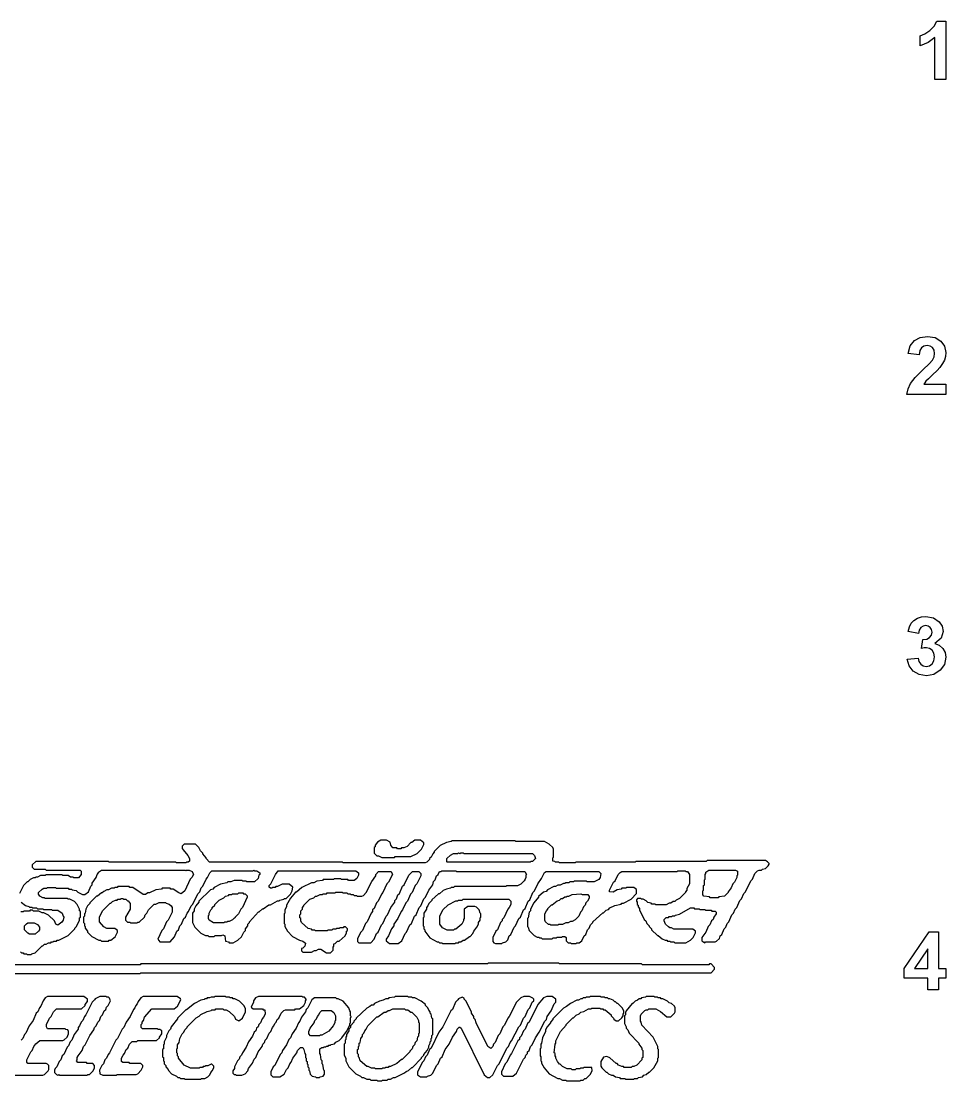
# Model space of a CAD drawing. Header units: millimetres. Extents: x -47 to 47, y -56 to 56.
# Drawn here: x -0.6 to 47.2, y 1 to 55.9 of the extents above; entities that cross this region are included whole.
import ezdxf

# ---------------------------------------------------------------- set-up
doc = ezdxf.new("R2010")
doc.units = ezdxf.units.MM

msp = doc.modelspace()

# ---------------------------------------------------------------- linework, layer by layer
for points in [[(47.242, 52.89), (46.667, 52.89), (46.667, 55.057), (46.3234, 54.8008), (45.9237, 54.6215), (45.9237, 55.1434), (46.1587, 55.2499), (46.4129, 55.4224), (46.6354, 55.6452), (46.7751, 55.9024), (47.242, 55.9024)], [(47.242, 37.1044), (47.242, 36.57), (45.2256, 36.57), (45.2911, 36.8652), (45.4221, 37.1443), (45.6657, 37.4597), (46.0691, 37.8634), (46.3828, 38.1672), (46.5459, 38.3545), (46.6348, 38.5317), (46.6644, 38.7069), (46.6385, 38.8766), (46.5609, 39.0022), (46.4383, 39.0798), (46.2761, 39.1057), (46.1143, 39.0785), (45.9892, 38.997), (45.9056, 38.8529), (45.8668, 38.6368), (45.2937, 38.6944), (45.3995, 39.1021), (45.6146, 39.3755), (45.9187, 39.5307), (46.2898, 39.5824), (46.6867, 39.5225), (46.9879, 39.3428), (47.1785, 39.0744), (47.242, 38.7475), (47.2238, 38.5499), (47.1693, 38.3617), (47.0753, 38.1741), (46.9388, 37.978), (46.7926, 37.8157), (46.5622, 37.5949), (46.3397, 37.3873), (46.2171, 37.2635), (46.1518, 37.1828), (46.0999, 37.1044)], [(45.2492, 22.8663), (45.8059, 22.9338), (45.8546, 22.746), (45.9486, 22.6083), (46.078, 22.5238), (46.2315, 22.4957), (46.3954, 22.5294), (46.5308, 22.6306), (46.6222, 22.7895), (46.6526, 22.9953), (46.6235, 23.1895), (46.536, 23.3385), (46.4067, 23.4338), (46.2518, 23.4655), (46.1305, 23.4549), (45.9879, 23.423), (46.0514, 23.8912), (46.2569, 23.9136), (46.407, 23.9927), (46.4994, 24.1178), (46.5301, 24.2783), (46.5076, 24.4141), (46.4398, 24.5192), (46.3352, 24.587), (46.2007, 24.6096), (46.064, 24.5841), (45.9486, 24.5075), (45.865, 24.3817), (45.8222, 24.2088), (45.2918, 24.2986), (45.3614, 24.5435), (45.4588, 24.7334), (45.5922, 24.8789), (45.7698, 24.9894), (45.9815, 25.0592), (46.2171, 25.0824), (46.5987, 25.015), (46.8962, 24.8126), (47.0544, 24.577), (47.1071, 24.313), (46.9992, 23.958), (46.6755, 23.683), (46.9075, 23.5931), (47.0875, 23.4348), (47.2034, 23.2228), (47.242, 22.9705), (47.1698, 22.6047), (46.9532, 22.2972), (46.6297, 22.0885), (46.2355, 22.0189), (45.8628, 22.0775), (45.5596, 22.2534), (45.3481, 22.5238)], [(18.0189, 13.5085), (17.835, 13.4064), (17.7124, 13.243), (17.7124, 13.1612), (17.6716, 13.1204), (17.6716, 12.8344), (17.8146, 12.6914), (17.8963, 12.6914), (18.0597, 12.6096), (18.7135, 12.6096), (18.7543, 12.6505), (19.5715, 12.6505), (19.8984, 12.8139), (20.1231, 13.0387), (20.2457, 13.2838), (20.2457, 13.3655), (20.0618, 13.5085), (19.7758, 13.5085), (19.6124, 13.386), (19.5715, 13.386), (19.3672, 13.1817), (19.2038, 13.0999), (19.0812, 13.0999), (19.0403, 13.0591), (18.8769, 13.0591), (18.836, 13.0999), (18.6317, 13.0999), (18.5296, 13.243), (18.4887, 13.4064), (18.3049, 13.5085)], [(22.1456, 12.8548), (22.2682, 12.8548), (22.3091, 12.8139), (25.8638, 12.8139), (25.966, 12.7118), (26.0068, 12.5483), (25.8638, 12.4053), (25.7821, 12.4053), (25.7412, 12.3645), (21.451, 12.3645), (21.4306, 12.3849), (21.4306, 12.5483), (21.6145, 12.7322), (21.7779, 12.8139), (21.9822, 12.8139), (22.023, 12.8548), (22.1048, 12.8139)], [(34.9754, 11.9559), (36.3646, 11.9559), (36.4667, 11.8946), (36.4667, 11.6903), (36.4259, 11.6494), (36.4259, 11.5677), (36.3033, 11.3226), (36.2216, 11.2409), (36.1399, 11.0366), (35.9764, 10.8323), (35.9764, 10.7914), (35.7926, 10.6075), (35.5065, 10.5667), (35.4657, 10.5258), (35.0571, 10.5258), (35.0162, 10.5667), (34.7302, 10.6075), (34.6689, 10.6688), (34.6689, 10.8731), (34.7098, 10.914), (34.7098, 11.1591), (34.7507, 11.2), (34.7507, 11.4452), (34.7915, 11.486), (34.7915, 11.7312), (34.8324, 11.772), (34.8324, 11.8537)], [(10.8685, 10.771), (10.9094, 10.7301), (10.9911, 10.7301), (11.0932, 10.628), (11.0932, 10.5463), (10.8481, 10.0151), (10.7664, 9.9334), (10.6438, 9.6882), (10.4804, 9.5248), (10.4599, 9.4635), (10.4191, 9.4635), (10.3373, 9.3818), (10.1739, 9.3001), (10.0922, 9.3001), (10.0513, 9.2592), (9.9288, 9.2592), (9.8879, 9.2183), (9.3567, 9.2183), (9.132, 9.3613), (9.0911, 9.4431), (9.0911, 9.6065), (9.132, 9.6474), (9.132, 9.7291), (9.2137, 9.8925), (9.2954, 9.9742), (9.2954, 10.0151), (9.418, 10.1377), (9.418, 10.1785), (9.6427, 10.4032), (9.8879, 10.5258), (9.9696, 10.6075), (10.1331, 10.6484), (10.1739, 10.6893), (10.2965, 10.6893), (10.3373, 10.7301), (10.6234, 10.7301), (10.6642, 10.771)], [(28.3562, 10.7301), (28.4379, 10.6893), (28.7239, 10.6893), (28.7852, 10.5871), (28.7852, 10.5054), (28.7035, 10.342), (28.6218, 10.2602), (28.5809, 10.1377), (28.4992, 10.0559), (28.4175, 9.8517), (28.3358, 9.7699), (28.2541, 9.5656), (28.0702, 9.3818), (27.9068, 9.3001), (27.825, 9.3001), (27.7025, 9.2183), (27.5799, 9.2183), (27.4164, 9.1366), (27.2122, 9.1366), (27.1713, 9.0958), (26.8036, 9.0958), (26.7627, 9.1366), (26.681, 9.1366), (26.538, 9.2796), (26.4971, 9.3613), (26.4971, 9.6882), (26.5788, 9.8517), (26.6606, 9.9334), (26.6606, 9.9742), (26.8444, 10.1581), (26.8853, 10.1581), (27.1304, 10.3624), (27.253, 10.4032), (27.3347, 10.485), (27.4164, 10.485), (27.539, 10.5667), (27.6207, 10.5667), (27.6616, 10.6075), (27.7433, 10.6075), (27.9068, 10.6893)], [(-0.2452, 9.2183), (0.0817, 9.2183), (0.2452, 9.1366), (0.3473, 8.9936), (0.3473, 8.871), (0.3064, 8.7893), (0.1226, 8.6463), (-0.1634, 8.6463), (-0.2452, 8.6872), (-0.429, 8.871), (-0.429, 9.0753), (-0.3269, 9.1775)], [(46.3127, 6.3538), (45.0848, 6.3538), (45.0848, 6.8574), (46.3861, 8.7624), (46.8694, 8.7624), (46.8694, 6.8594), (47.242, 6.8594), (47.242, 6.3538), (46.8694, 6.3538), (46.8694, 5.75), (46.3127, 5.75)], [(46.3127, 7.8843), (45.6231, 6.8594), (46.3127, 6.8594)], [(3.473, 5.4184), (3.2279, 5.2959), (3.2074, 5.2346), (3.0849, 5.112), (2.758, 4.4583), (2.6763, 4.3765), (2.5946, 4.1722), (2.5128, 4.0905), (2.4311, 3.8862), (2.3494, 3.8045), (2.3494, 3.7228), (2.1451, 3.4368), (2.0225, 3.1508), (1.9408, 3.069), (1.8591, 2.8647), (1.7774, 2.783), (1.6139, 2.4153), (1.5322, 2.3336), (1.4505, 2.1293), (1.3688, 2.0476), (1.2462, 1.7616), (1.1645, 1.6798), (1.1236, 1.5981), (1.1236, 1.4755), (1.2258, 1.3734), (1.3075, 1.3325), (1.3483, 1.3734), (1.3892, 1.3325), (2.8193, 1.3325), (2.8601, 1.3734), (2.9419, 1.3734), (3.1257, 1.5573), (3.2074, 1.7207), (3.2074, 1.8433), (3.1053, 1.9454), (2.8193, 1.9454), (2.7784, 1.9863), (2.329, 1.9863), (2.2677, 2.0884), (2.3085, 2.1293), (2.3085, 2.2519), (2.3494, 2.3336), (2.5537, 2.6196), (2.6354, 2.8239), (2.7171, 2.9056), (2.9623, 3.3959), (3.1666, 3.6819), (3.2074, 3.8045), (3.2892, 3.8862), (3.3709, 4.0905), (3.4526, 4.1722), (3.5343, 4.3765), (3.616, 4.4583), (3.6977, 4.6625), (3.7795, 4.7443), (3.8203, 4.8668), (3.902, 4.9486), (4.0246, 5.1937), (3.9838, 5.3163), (3.9225, 5.3776), (3.8408, 5.3776), (3.7999, 5.4184)], [(5.5977, 5.3367), (5.4547, 5.1529), (5.4138, 5.0303), (5.3321, 4.9486), (5.2913, 4.826), (5.2095, 4.7443), (5.0461, 4.3765), (4.8418, 4.0905), (4.7192, 3.8045), (4.6375, 3.7228), (4.3924, 3.2325), (4.3106, 3.1508), (3.9838, 2.497), (3.902, 2.4153), (3.8203, 2.211), (3.7386, 2.1293), (3.6569, 1.925), (3.5752, 1.8433), (3.4526, 1.5981), (3.473, 1.4142), (3.6365, 1.3325), (4.3311, 1.3325), (4.3719, 1.3734), (5.3525, 1.3734), (5.4343, 1.4142), (5.6181, 1.5981), (5.6998, 1.7616), (5.6998, 1.8433), (5.5977, 1.9454), (5.0257, 1.9454), (4.9848, 1.9863), (4.6579, 1.9863), (4.5966, 2.0476), (4.5966, 2.211), (4.6784, 2.3744), (4.7601, 2.4562), (4.8418, 2.6605), (4.9235, 2.7422), (5.0052, 2.9465), (5.1482, 3.0895), (5.3934, 3.0895), (5.4343, 3.1303), (6.4149, 3.1303), (6.5579, 3.2733), (6.5579, 3.3142), (6.6805, 3.4776), (6.6805, 3.6411), (6.5783, 3.7024), (6.4966, 3.7024), (6.4557, 3.7432), (5.6794, 3.7432), (5.6181, 3.8045), (5.6181, 3.9679), (5.659, 4.0088), (5.659, 4.0905), (5.7407, 4.1722), (5.7816, 4.3357), (6.1697, 4.7647), (7.3138, 4.7647), (7.4976, 4.9077), (7.6611, 5.2346), (7.6406, 5.2959), (7.4772, 5.4184), (5.7203, 5.4184)], [(9.2342, 5.3776), (9.1524, 5.3367), (9.0299, 5.3367), (8.989, 5.2959), (8.9073, 5.2959), (8.8664, 5.255), (8.703, 5.2141), (8.3761, 5.0507), (7.9675, 4.7238), (7.9267, 4.7238), (7.4976, 4.2948), (7.4976, 4.254), (7.1708, 3.8454), (7.1299, 3.7228), (7.0482, 3.6411), (6.9256, 3.3959), (6.9256, 3.3142), (6.803, 3.069), (6.803, 2.9465), (6.7622, 2.9056), (6.7622, 2.7013), (6.7213, 2.6605), (6.7213, 2.2927), (6.7622, 2.2519), (6.7622, 2.0884), (6.803, 2.0476), (6.803, 1.925), (6.8848, 1.8433), (6.8848, 1.7616), (7.0073, 1.639), (7.0278, 1.5777), (7.1912, 1.4142), (7.4364, 1.2917), (7.5181, 1.21), (7.5998, 1.21), (7.6406, 1.1691), (7.8449, 1.1691), (7.8858, 1.1282), (8.703, 1.1282), (8.7438, 1.1691), (8.9073, 1.1691), (9.0707, 1.2508), (9.1729, 1.353), (9.2137, 1.4755), (9.2954, 1.5573), (9.3772, 1.7207), (9.3772, 1.8024), (9.275, 1.9046), (9.2342, 1.9046), (9.0707, 1.8228), (8.9481, 1.8228), (8.9073, 1.782), (8.8256, 1.782), (8.7847, 1.7411), (8.6621, 1.7411), (8.6213, 1.7003), (8.1718, 1.7003), (7.8449, 1.8637), (7.5385, 2.211), (7.5385, 2.2927), (7.4976, 2.3336), (7.4976, 2.4562), (7.4568, 2.497), (7.4568, 2.7013), (7.4976, 2.7422), (7.4976, 2.9056), (7.5794, 3.0282), (7.6202, 3.2325), (7.7428, 3.4776), (7.8245, 3.5594), (7.8654, 3.6819), (7.988, 3.8045), (7.988, 3.8454), (8.4578, 4.3152), (8.6213, 4.397), (8.703, 4.4787), (9.0299, 4.6421), (9.2342, 4.683), (9.275, 4.7238), (9.4384, 4.7238), (9.4793, 4.7647), (9.847, 4.7647), (9.8879, 4.7238), (10.0105, 4.7238), (10.1739, 4.6421), (10.4395, 4.3765), (10.5008, 4.2335), (10.6642, 4.1518), (10.8481, 4.2948), (11.0115, 4.6217), (11.0115, 4.7851), (10.9298, 4.9486), (10.7051, 5.1733), (10.4599, 5.2959), (10.3782, 5.2959), (10.3373, 5.3367), (10.2148, 5.3367), (10.1739, 5.3776), (10.0105, 5.3776), (9.9696, 5.4184), (9.4384, 5.4184), (9.3976, 5.3776)], [(11.5223, 5.3367), (11.4201, 5.1937), (11.4201, 5.112), (11.2975, 4.8668), (11.3997, 4.7647), (11.89, 4.7647), (11.9309, 4.7238), (12.0126, 4.7238), (12.033, 4.4991), (11.9513, 4.3357), (11.8696, 4.254), (11.7878, 4.0497), (11.7061, 3.9679), (11.6653, 3.8454), (11.5836, 3.7636), (11.5427, 3.6411), (11.461, 3.5594), (11.3793, 3.3551), (11.175, 3.069), (11.0524, 2.783), (10.8481, 2.497), (10.8072, 2.3744), (10.7255, 2.2927), (10.6847, 2.1701), (10.6029, 2.0884), (10.4395, 1.7616), (10.4395, 1.6798), (10.3578, 1.5573), (10.3578, 1.4347), (10.4191, 1.3734), (10.5008, 1.3734), (10.5416, 1.3325), (10.8277, 1.3325), (10.9911, 1.4142), (11.1341, 1.5573), (11.175, 1.6798), (11.3793, 1.9658), (11.461, 2.1701), (11.5427, 2.2519), (11.6653, 2.5379), (11.8696, 2.8239), (11.9104, 2.9465), (11.9921, 3.0282), (12.033, 3.1508), (12.1147, 3.2325), (12.2373, 3.5185), (12.319, 3.6002), (12.4007, 3.8045), (12.4825, 3.8862), (12.5233, 4.0088), (12.605, 4.0905), (12.6459, 4.2131), (12.7276, 4.2948), (12.8502, 4.54), (12.9932, 4.683), (13.0749, 4.7238), (13.5652, 4.7238), (13.6061, 4.7647), (13.8104, 4.7647), (14.0351, 4.9486), (14.1168, 5.112), (14.1168, 5.1937), (14.1577, 5.2346), (14.1577, 5.2754), (14.0555, 5.3776), (13.9738, 5.3776), (13.9329, 5.4184), (11.6857, 5.4184)], [(14.4437, 5.2346), (14.2394, 4.826), (14.1577, 4.7443), (14.1168, 4.6217), (13.9125, 4.3357), (13.8308, 4.1314), (13.7491, 4.0497), (13.6265, 3.7636), (13.4222, 3.4776), (13.3405, 3.2733), (13.2588, 3.1916), (13.1362, 2.9056), (12.9319, 2.6196), (12.891, 2.497), (12.8093, 2.4153), (12.5233, 1.8433), (12.4416, 1.7616), (12.319, 1.5164), (12.319, 1.353), (12.4212, 1.2508), (12.7889, 1.2508), (13.0136, 1.3938), (13.1362, 1.639), (13.2179, 1.7207), (13.2996, 1.925), (13.3814, 2.0067), (13.4631, 2.211), (13.6674, 2.497), (13.7082, 2.6196), (13.8512, 2.7626), (13.9738, 2.7626), (14.0351, 2.6605), (14.076, 2.4562), (14.1168, 2.4153), (14.1168, 2.2519), (14.1577, 2.211), (14.1577, 2.0884), (14.1985, 2.0476), (14.1985, 1.925), (14.2394, 1.8841), (14.2394, 1.7616), (14.2803, 1.7207), (14.2803, 1.5981), (14.3211, 1.5573), (14.362, 1.3938), (14.4641, 1.2917), (14.6276, 1.2508), (14.6684, 1.21), (14.8318, 1.21), (14.8727, 1.2508), (15.0361, 1.2917), (15.0974, 1.3938), (15.0974, 1.5573), (15.0566, 1.5981), (15.0157, 1.8841), (14.9749, 1.925), (14.9749, 2.0884), (14.934, 2.1293), (14.8931, 2.4153), (14.8523, 2.4562), (14.8523, 2.7013), (14.9544, 2.7626), (15.0361, 2.7626), (15.077, 2.8035), (15.1587, 2.8035), (15.1996, 2.8443), (15.2813, 2.8443), (15.3222, 2.8852), (15.4039, 2.8852), (15.4447, 2.926), (15.6082, 2.9669), (15.6899, 3.0486), (15.8533, 3.1303), (15.9963, 3.2733), (16.2415, 3.6002), (16.4049, 3.9271), (16.4049, 4.0088), (16.4458, 4.0497), (16.4458, 4.2948), (16.4866, 4.3765), (16.4458, 4.4174), (16.4458, 4.6217), (16.4049, 4.6625), (16.3641, 4.826), (16.0576, 5.1733), (15.8125, 5.2959), (15.7307, 5.2959), (15.6899, 5.3367), (14.5867, 5.3367)], [(18.7135, 5.3776), (18.4274, 5.3367), (18.3866, 5.2959), (18.264, 5.2959), (18.1414, 5.2141), (17.9371, 5.1733), (17.692, 5.0507), (17.6103, 4.969), (17.5285, 4.969), (17.4468, 4.8873), (17.2834, 4.8056), (16.7318, 4.2948), (16.7318, 4.254), (16.6092, 4.1314), (16.6092, 4.0905), (16.4458, 3.8862), (16.4458, 3.8045), (16.3641, 3.7228), (16.3641, 3.6411), (16.2415, 3.4368), (16.2415, 3.3551), (16.2006, 3.3142), (16.2006, 3.1916), (16.1598, 3.1508), (16.1598, 2.9873), (16.1189, 2.9465), (16.1189, 2.3744), (16.2006, 2.211), (16.2006, 2.0884), (16.3641, 1.7616), (16.7114, 1.4142), (16.9565, 1.2917), (17.0382, 1.21), (17.12, 1.21), (17.2834, 1.1282), (17.4468, 1.1282), (17.4877, 1.0874), (17.8146, 1.0874), (17.8554, 1.0465), (18.0597, 1.0465), (18.1006, 1.0874), (18.3457, 1.0874), (18.3866, 1.1282), (18.5092, 1.1282), (18.6726, 1.21), (18.7543, 1.21), (19.2446, 1.4551), (19.3263, 1.5368), (19.4489, 1.5777), (19.6124, 1.7411), (19.6532, 1.7411), (20.1231, 2.211), (20.1231, 2.2519), (20.2457, 2.3744), (20.2457, 2.4153), (20.4091, 2.6196), (20.4908, 2.783), (20.4908, 2.8647), (20.5726, 2.9873), (20.5726, 3.069), (20.6134, 3.1099), (20.6134, 3.2325), (20.6543, 3.2733), (20.6543, 3.3959), (20.6951, 3.4368), (20.6951, 4.254), (20.6543, 4.2948), (20.6134, 4.4991), (20.5726, 4.54), (20.5726, 4.6217), (20.4908, 4.7034), (20.45, 4.826), (20.3274, 4.9486), (20.3274, 4.9894), (20.1027, 5.1733), (19.7758, 5.3367), (19.6532, 5.3367), (19.6124, 5.3776), (19.4489, 5.3776), (19.4081, 5.4184), (18.7543, 5.4184)], [(25.4144, 5.4184), (25.2509, 5.3367), (25.0262, 5.112), (24.6585, 4.3765), (24.5767, 4.2948), (24.4133, 3.9271), (24.3316, 3.8454), (24.1682, 3.4776), (24.0864, 3.3959), (23.923, 3.0282), (23.8413, 2.9465), (23.8004, 2.8239), (23.6983, 2.7217), (23.5553, 2.8239), (22.9424, 4.0497), (22.9015, 4.2131), (22.8198, 4.2948), (22.8198, 4.3765), (22.6972, 4.54), (22.6972, 4.6217), (22.4112, 5.1937), (22.3295, 5.2754), (22.3295, 5.3163), (22.2273, 5.3776), (22.023, 5.2959), (22.0026, 5.2346), (21.88, 5.112), (21.7166, 4.7443), (21.6349, 4.6625), (21.2263, 3.8454), (21.022, 3.5594), (20.6134, 2.7422), (20.5317, 2.6605), (20.4091, 2.3744), (20.3274, 2.2927), (20.2457, 2.0884), (20.164, 2.0067), (19.9188, 1.5164), (19.9188, 1.353), (20.0618, 1.2508), (20.3887, 1.2508), (20.4295, 1.2917), (20.593, 1.3325), (20.6951, 1.4347), (20.8994, 1.8433), (20.9811, 1.925), (21.1037, 2.211), (21.1854, 2.2927), (21.3489, 2.6605), (21.5532, 2.9465), (21.7166, 3.3142), (21.9209, 3.6002), (21.9618, 3.7228), (22.0639, 3.8249), (22.1048, 3.8249), (22.1661, 3.7636), (23.351, 1.353), (23.5348, 1.21), (23.6574, 1.21), (23.8004, 1.353), (24.0456, 1.8433), (24.1273, 1.925), (24.5359, 2.7422), (24.6176, 2.8239), (24.6993, 3.0282), (24.781, 3.1099), (25.1488, 3.8454), (25.2305, 3.9271), (25.3939, 4.2948), (25.4756, 4.3765), (25.6391, 4.7443), (25.7208, 4.826), (25.8434, 5.112), (25.9251, 5.1937), (25.9251, 5.2754), (25.8842, 5.3163), (25.7004, 5.4184)], [(26.4358, 5.3367), (26.1294, 4.9894), (25.6799, 4.0905), (25.5982, 4.0088), (25.4756, 3.7228), (25.3939, 3.6411), (25.2713, 3.3551), (25.1896, 3.2733), (25.1896, 3.1916), (25.1079, 3.1099), (24.781, 2.4562), (24.6993, 2.3744), (24.5359, 2.0067), (24.4542, 1.925), (24.2499, 1.5164), (24.2499, 1.3938), (24.352, 1.2917), (24.8423, 1.2917), (25.0262, 1.4347), (25.3939, 2.1701), (25.4756, 2.2519), (25.5165, 2.3744), (25.5982, 2.4562), (25.5982, 2.5379), (25.6799, 2.6196), (25.7617, 2.8239), (25.8434, 2.9056), (26.0068, 3.2733), (26.2111, 3.5594), (26.4971, 4.1314), (26.5788, 4.2131), (26.6197, 4.3765), (26.824, 4.6625), (26.9874, 5.0303), (27.0691, 5.112), (27.0691, 5.2754), (26.8853, 5.4184), (26.5993, 5.4184)], [(28.6422, 5.3776), (28.6014, 5.3367), (28.4788, 5.3367), (28.4379, 5.2959), (28.3562, 5.2959), (28.2336, 5.2141), (28.1519, 5.2141), (27.825, 5.0507), (27.6207, 4.8873), (27.4573, 4.8056), (26.9057, 4.254), (26.9057, 4.2131), (26.7831, 4.0905), (26.7831, 4.0497), (26.6197, 3.8454), (26.538, 3.6819), (26.538, 3.6002), (26.3745, 3.2733), (26.3337, 2.9873), (26.2928, 2.9465), (26.2928, 2.7422), (26.252, 2.7013), (26.252, 2.3336), (26.2928, 2.2927), (26.2928, 2.0884), (26.3337, 2.0476), (26.3337, 1.9658), (26.4563, 1.7207), (26.7218, 1.4142), (27.1713, 1.1691), (27.253, 1.1691), (27.4164, 1.0874), (27.5799, 1.0874), (27.6207, 1.0465), (28.3153, 1.0465), (28.3562, 1.0874), (28.4788, 1.0874), (28.5605, 1.1691), (28.6422, 1.1691), (28.8465, 1.3734), (28.9487, 1.5573), (28.9282, 1.7411), (28.5196, 1.7411), (28.4788, 1.7003), (28.3562, 1.7003), (28.3153, 1.6594), (28.1111, 1.6594), (28.0702, 1.6185), (27.9068, 1.6185), (27.8659, 1.6594), (27.6616, 1.6594), (27.4164, 1.782), (27.2939, 1.9046), (27.253, 1.9046), (27.1509, 2.0476), (27.0691, 2.211), (27.0691, 2.2927), (27.0283, 2.3336), (27.0283, 2.4562), (26.9874, 2.497), (27.0283, 2.9465), (27.0691, 2.9873), (27.0691, 3.1099), (27.3143, 3.6002), (27.6003, 3.9271), (27.6003, 3.9679), (27.9476, 4.3152), (27.9885, 4.3152), (28.1111, 4.4378), (28.2745, 4.5195), (28.3562, 4.6013), (28.5196, 4.6421), (28.7648, 4.7647), (28.8874, 4.7647), (28.9282, 4.8056), (29.3368, 4.8056), (29.3777, 4.7647), (29.5003, 4.7647), (29.5411, 4.7238), (29.6228, 4.7238), (29.9293, 4.4583), (29.9293, 4.4174), (30.0519, 4.2948), (30.0723, 4.2335), (30.1949, 4.1518), (30.3174, 4.1518), (30.4809, 4.3152), (30.5422, 4.4174), (30.5422, 4.4991), (30.583, 4.54), (30.583, 4.6625), (30.5013, 4.826), (30.2766, 5.0507), (30.2357, 5.0507), (30.154, 5.1324), (30.1131, 5.1324), (30.0314, 5.2141), (29.868, 5.2959), (29.7863, 5.2959), (29.7454, 5.3367), (29.6228, 5.3367), (29.582, 5.3776), (29.4185, 5.3776), (29.3777, 5.4184), (28.8465, 5.4184), (28.8057, 5.3776)], [(31.7067, 5.3776), (31.5024, 5.3367), (31.4615, 5.2959), (31.3798, 5.2959), (31.2981, 5.2141), (31.1755, 5.1733), (31.0529, 5.0507), (31.012, 5.0507), (30.7056, 4.6625), (30.6647, 4.5808), (30.6647, 4.4583), (30.6239, 4.4174), (30.6239, 4.0088), (30.7056, 3.8454), (30.7056, 3.7636), (30.7873, 3.6819), (30.869, 3.5185), (31.3594, 2.9873), (31.3594, 2.9465), (31.5228, 2.7422), (31.5228, 2.6605), (31.5636, 2.6196), (31.5636, 2.2519), (31.5228, 2.211), (31.5228, 2.1293), (31.2572, 1.8637), (31.0938, 1.782), (31.012, 1.782), (30.9712, 1.7411), (30.6035, 1.7411), (30.5626, 1.782), (30.4809, 1.782), (30.3174, 1.8637), (30.2357, 1.9454), (30.1949, 1.9454), (29.868, 2.2314), (29.7046, 2.3131), (29.5411, 2.2723), (29.3981, 2.0476), (29.3981, 1.8024), (29.439, 1.7207), (29.6637, 1.496), (29.7046, 1.496), (29.7863, 1.4142), (29.9497, 1.3325), (30.0314, 1.3325), (30.154, 1.2508), (30.3583, 1.21), (30.3992, 1.1691), (30.6443, 1.1691), (30.6852, 1.1282), (31.0938, 1.1282), (31.1346, 1.1691), (31.2981, 1.1691), (31.3389, 1.21), (31.5432, 1.2508), (31.6249, 1.3325), (31.7475, 1.3734), (31.8701, 1.496), (31.9109, 1.496), (32.1357, 1.7207), (32.34, 2.0884), (32.34, 2.211), (32.3808, 2.2519), (32.3808, 2.6605), (32.34, 2.7013), (32.34, 2.8239), (32.0948, 3.3142), (31.5228, 3.9271), (31.4819, 4.0905), (31.4411, 4.1314), (31.4411, 4.4174), (31.4819, 4.4991), (31.6658, 4.683), (31.7475, 4.7238), (31.8292, 4.7238), (31.8701, 4.7647), (32.2378, 4.7647), (32.483, 4.6421), (32.8098, 4.3561), (33.0141, 4.3561), (33.198, 4.54), (33.2389, 4.6217), (33.2389, 4.826), (33.198, 4.9077), (33.055, 5.0507), (32.9324, 5.0916), (32.8507, 5.1733), (32.6056, 5.2959), (32.5238, 5.2959), (32.483, 5.3367), (32.3604, 5.3367), (32.3195, 5.3776), (32.197, 5.3776), (32.1561, 5.4184), (31.7475, 5.4184)], [(14.9544, 4.683), (15.4447, 4.683), (15.5877, 4.5808), (15.6695, 4.4174), (15.6695, 4.1722), (15.6286, 4.1314), (15.6286, 4.0497), (15.5469, 3.8862), (15.3222, 3.6206), (14.9544, 3.4163), (14.8727, 3.4163), (14.8318, 3.3755), (14.3824, 3.3755), (14.2803, 3.4776), (14.2803, 3.6002), (14.362, 3.7636), (14.5663, 4.0497), (14.6071, 4.1722), (14.6888, 4.254), (14.7297, 4.3765), (14.8114, 4.4583), (14.8523, 4.5808)], [(18.6317, 4.7647), (19.2446, 4.7647), (19.2855, 4.7238), (19.4081, 4.7238), (19.5715, 4.6013), (19.6124, 4.6013), (19.8779, 4.3357), (19.9597, 4.1722), (19.9597, 4.0905), (20.0005, 4.0497), (20.0005, 3.5185), (19.9597, 3.4776), (19.9597, 3.3551), (19.9188, 3.3142), (19.8779, 3.1099), (19.7962, 3.0282), (19.7554, 2.9056), (19.6737, 2.8239), (19.6328, 2.7013), (19.5102, 2.5787), (19.5102, 2.5379), (19.1221, 2.1497), (19.0812, 2.1497), (18.836, 1.9454), (18.5092, 1.782), (18.4274, 1.782), (18.3866, 1.7411), (18.264, 1.7411), (18.2232, 1.7003), (18.1006, 1.7003), (18.0597, 1.6594), (17.7328, 1.6594), (17.692, 1.7003), (17.5285, 1.7003), (17.3651, 1.782), (17.2834, 1.782), (16.9361, 2.0884), (16.8952, 2.2519), (16.8544, 2.2927), (16.8544, 2.4153), (16.8135, 2.4562), (16.8135, 2.6605), (16.8544, 2.7013), (16.8544, 2.8239), (16.8952, 2.8647), (16.8952, 2.9873), (16.9361, 3.0282), (16.977, 3.2325), (17.0587, 3.3551), (17.0587, 3.4368), (17.1404, 3.5185), (17.1812, 3.6411), (17.263, 3.7228), (17.3447, 3.8862), (17.8146, 4.3561), (17.8554, 4.3561), (18.1823, 4.6013), (18.264, 4.6013), (18.3866, 4.683), (18.4683, 4.683)]]:
    msp.add_lwpolyline(points, close=True)
for points in [[(-0.6333, 7.727), (-0.572, 7.6657), (-0.4903, 7.6657), (-0.4494, 7.6248), (-0.3269, 7.6248), (-0.286, 7.584), (-0.0817, 7.584), (-0.0409, 7.6248), (0.1226, 7.6657), (0.4903, 8.0334), (0.5312, 8.0334), (0.6129, 8.1151), (0.6946, 8.1151), (0.8172, 8.1969), (0.9398, 8.1969), (0.9806, 8.2377), (1.0623, 8.2377), (1.1032, 8.2786), (1.2258, 8.2786), (1.2666, 8.3194), (1.3483, 8.3194), (1.8387, 8.5646), (2.186, 8.9119), (2.186, 8.9528), (2.2677, 9.0345), (2.4311, 9.3613), (2.4311, 9.4839), (2.472, 9.5248), (2.472, 9.8108), (2.4311, 9.8517), (2.4311, 9.9334), (2.3085, 10.1785), (2.1655, 10.3215), (1.9204, 10.4441), (1.8387, 10.4441), (1.7978, 10.485), (0.6537, 10.485), (0.6129, 10.5258), (0.5312, 10.5258), (0.3677, 10.6075), (0.3064, 10.7097), (0.3064, 10.7914), (0.4903, 10.9753), (0.572, 11.0161), (0.7355, 11.0161), (0.7763, 11.057), (1.1849, 11.057), (1.2258, 11.0161), (1.8387, 11.0161), (1.8795, 10.9753), (2.0021, 10.9753), (2.043, 10.9344), (2.2472, 10.8936), (2.329, 10.8118), (2.5741, 10.6893), (2.6967, 10.6893), (2.8806, 10.8323), (3.0031, 11.1183), (3.0849, 11.2), (3.0849, 11.2817), (3.2892, 11.5677), (3.33, 11.7312), (3.4117, 11.8129), (3.4117, 11.8537), (3.5547, 11.9559), (7.8858, 11.9559), (7.9267, 11.915), (7.9675, 11.9559), (8.0901, 11.9559), (8.2535, 11.8742), (8.3148, 11.7312), (8.2331, 11.5677), (8.1514, 11.486), (7.8654, 10.8731), (7.6815, 10.7301), (7.5589, 10.771), (7.2729, 10.9753), (7.1503, 10.9753), (7.1095, 11.0161), (6.7009, 11.0161), (6.66, 10.9753), (6.374, 10.9344), (6.0471, 10.771), (5.9654, 10.771), (5.8428, 10.6893), (5.7203, 10.6893), (5.1891, 11.057), (5.0257, 11.057), (4.9848, 11.0979), (4.4128, 11.0979), (4.3719, 11.057), (4.2493, 11.057), (4.2085, 11.0161), (4.0859, 11.0161), (3.9225, 10.9344), (3.8408, 10.9344), (3.6773, 10.8527), (3.5956, 10.771), (3.5547, 10.771), (3.3504, 10.6075), (3.3096, 10.6075), (2.9623, 10.2602), (2.9623, 10.2194), (2.8397, 10.0968), (2.758, 9.9334), (2.7171, 9.7291), (2.6763, 9.6882), (2.6763, 9.5656), (2.6354, 9.5248), (2.6354, 9.2388), (2.6763, 9.1979), (2.6763, 9.0753), (2.7171, 9.0345), (2.7171, 8.9528), (2.8397, 8.7893), (2.8397, 8.7485), (3.0644, 8.5237), (3.4322, 8.3194), (3.5139, 8.3194), (3.5547, 8.2786), (3.9225, 8.2786), (3.9633, 8.3194), (4.045, 8.3194), (4.2698, 8.5033), (4.3924, 8.7485), (4.3924, 8.8302), (4.2493, 8.9323), (3.8408, 8.9323), (3.6773, 9.014), (3.4526, 9.2796), (3.4526, 9.5248), (3.616, 9.8517), (4.0042, 10.2398), (4.045, 10.2398), (4.1268, 10.3215), (4.2902, 10.4032), (4.3719, 10.4032), (4.4128, 10.4441), (4.5354, 10.4441), (4.5762, 10.485), (4.6579, 10.485), (4.6988, 10.4441), (4.8214, 10.4441), (4.9031, 10.3624), (4.9439, 10.3624), (5.0461, 10.2194), (5.0461, 9.9334), (4.8009, 9.5248), (4.8009, 9.3613), (4.9031, 9.2592), (5.0257, 9.2592), (5.0665, 9.2183), (5.3934, 9.2183), (5.4343, 9.2592), (5.516, 9.2592), (5.7816, 9.5248), (5.8224, 9.6474), (5.9041, 9.7291), (5.9859, 9.8925), (6.2923, 10.199), (6.374, 10.199), (6.5375, 10.2807), (6.8643, 10.2807), (6.9052, 10.2398), (7.0686, 10.199), (7.1708, 10.0968), (7.2116, 10.0151), (7.2116, 9.7699), (7.0073, 9.3613), (6.9256, 9.2796), (6.7622, 8.9119), (6.6805, 8.8302), (6.4762, 8.3807), (6.5783, 8.2377), (7.1095, 8.2377), (7.3342, 8.5033), (7.4568, 8.7893), (7.5385, 8.871), (7.6202, 9.0753), (7.7019, 9.157), (7.8245, 9.4431), (7.9062, 9.5248), (7.988, 9.7291), (8.0697, 9.8108), (8.1922, 10.0968), (8.274, 10.1785), (8.56, 10.7506), (8.6417, 10.8323), (8.7234, 11.0366), (8.8051, 11.1183), (8.9686, 11.486), (9.0503, 11.5677), (9.1729, 11.8129), (9.275, 11.915), (11.3997, 11.915), (11.4405, 11.9559), (11.4814, 11.915), (11.604, 11.915), (11.747, 11.8129), (11.747, 11.7312), (11.7061, 11.6903), (11.6653, 11.5269), (11.4814, 11.343), (11.0728, 11.343), (11.032, 11.3839), (10.8685, 11.3839), (10.8277, 11.4247), (10.4191, 11.4247), (10.2556, 11.343), (10.0922, 11.343), (10.0513, 11.3021), (9.7245, 11.2204), (9.3976, 11.057), (9.3159, 10.9753), (9.1933, 10.9344), (8.6008, 10.342), (8.6008, 10.3011), (8.4374, 10.0968), (8.3557, 9.9334), (8.3557, 9.8517), (8.274, 9.7291), (8.274, 9.2388), (8.3965, 8.9936), (8.703, 8.6872), (8.9481, 8.5646), (9.0707, 8.5646), (9.1116, 8.5237), (9.3976, 8.5237), (9.4384, 8.5646), (9.7653, 8.5646), (9.847, 8.6054), (9.9492, 8.5442), (9.9696, 8.2786), (10.1331, 8.2377), (10.1739, 8.1969), (10.3782, 8.1969), (10.6234, 8.3194), (10.8072, 8.5033), (10.9298, 8.7485), (11.0115, 8.8302), (11.0115, 8.9119), (11.1341, 9.0753), (11.1341, 9.157), (11.2158, 9.2388), (11.2158, 9.2796), (11.6857, 9.7904), (11.7266, 9.7904), (11.89, 9.9538), (11.9309, 9.9538), (12.2169, 10.1581), (12.2986, 10.1581), (12.6663, 10.3624), (12.748, 10.3624), (12.7889, 10.4032), (12.9932, 10.4441), (13.034, 10.485), (13.1158, 10.485), (13.3405, 10.7097), (13.4222, 10.8731), (13.4631, 11.0774), (13.2792, 11.2204), (12.9115, 11.2204), (12.6663, 11.0979), (12.5846, 11.0979), (12.5437, 11.057), (12.4212, 11.057), (12.3803, 11.0161), (12.2986, 11.0161), (12.2373, 11.0774), (12.2373, 11.1591), (12.319, 11.2409), (12.5642, 11.7312), (12.7072, 11.915), (16.7114, 11.915), (16.8544, 11.8129), (16.8544, 11.6903), (16.7727, 11.5269), (16.6296, 11.4247), (16.3436, 11.4247), (16.3028, 11.4656), (15.9759, 11.4656), (15.935, 11.5064), (15.6082, 11.5064), (15.5673, 11.4656), (15.0361, 11.4656), (14.9953, 11.4247), (14.7093, 11.3839), (14.5458, 11.3021), (14.4233, 11.3021), (13.9329, 11.057), (13.6469, 10.8118), (13.6061, 10.8118), (13.3405, 10.5054), (13.1362, 10.1377), (13.1362, 10.0559), (13.0545, 9.8925), (13.0545, 9.7291), (13.0136, 9.6882), (13.0136, 9.1979), (13.0545, 9.157), (13.0545, 9.0345), (13.1771, 8.7893), (13.4426, 8.5237), (13.8104, 8.3194), (13.9738, 8.2786), (14.1168, 8.1764), (14.076, 8.013), (13.9738, 7.9108), (13.9125, 7.8904), (13.9125, 7.7678), (13.9738, 7.7065), (14.4233, 7.7065), (14.5867, 7.7883), (14.6684, 7.7883), (14.791, 7.87), (14.9136, 7.87), (15.1996, 7.6657), (15.4039, 7.6657), (15.5469, 7.8087), (15.5469, 7.9721), (15.5877, 8.013), (15.5877, 8.1356), (15.649, 8.156), (15.7716, 8.2786), (15.8533, 8.2786), (16.1598, 8.5442), (16.2415, 8.7076), (16.2415, 8.7893), (16.2823, 8.8302), (16.2823, 8.9119), (16.1802, 9.014), (16.0985, 9.014), (16.0576, 8.9732), (15.8942, 8.9732), (15.8533, 8.9323), (15.7307, 8.9323), (15.6899, 8.8915), (15.5265, 8.8915), (15.4856, 8.8506), (15.2813, 8.8506), (15.2404, 8.8097), (14.6276, 8.8097), (14.5867, 8.8506), (14.4641, 8.8506), (14.4233, 8.8915), (14.2598, 8.9323), (13.9125, 9.2388), (13.8717, 9.3205), (13.8717, 9.4431), (13.8308, 9.4839), (13.8308, 9.6474), (13.8717, 9.6882), (13.8717, 9.8517), (13.9534, 9.9334), (13.9534, 10.0151), (14.0351, 10.0968), (14.0351, 10.1377), (14.3415, 10.4441), (14.5458, 10.5258), (14.6276, 10.6075), (14.7093, 10.6075), (14.8727, 10.6893), (14.9953, 10.6893), (15.0361, 10.7301), (15.1996, 10.7301), (15.2404, 10.771), (15.649, 10.771), (15.6899, 10.8118), (16.0168, 10.8118), (16.0576, 10.771), (16.2619, 10.771), (16.3028, 10.7301), (16.4254, 10.7301), (16.4662, 10.6893), (16.5888, 10.6893), (16.6296, 10.6484), (16.7522, 10.6484), (16.7931, 10.6075), (17.0382, 10.6075), (17.12, 10.6484), (17.263, 10.7914), (17.549, 11.3634), (17.7533, 11.6494), (17.7533, 11.7312), (17.8963, 11.8742), (18.55, 11.8742), (18.6113, 11.7312), (18.407, 11.3226), (18.3253, 11.2409), (18.121, 10.7914), (18.0393, 10.7097), (17.8759, 10.342), (17.7941, 10.2602), (17.6716, 9.9742), (17.5898, 9.8925), (17.5898, 9.8108), (17.5081, 9.7291), (17.3038, 9.2796), (17.2221, 9.1979), (17.0587, 8.8302), (16.977, 8.7485), (16.8135, 8.4216), (16.8135, 8.2581), (16.8748, 8.1969), (17.4877, 8.1969), (17.6716, 8.3807), (17.7941, 8.6667), (17.8759, 8.7485), (18.0393, 9.1162), (18.121, 9.1979), (18.2844, 9.5656), (18.3662, 9.6474), (18.5296, 10.0151), (18.7339, 10.3011), (18.7339, 10.3828), (18.8156, 10.4645), (18.8973, 10.6688), (18.979, 10.7506), (19.1425, 11.1183), (19.2242, 11.2), (19.4694, 11.6903), (19.6532, 11.8742), (19.9801, 11.8742), (20.0822, 11.772), (20.0822, 11.6494), (19.8779, 11.2409), (19.7962, 11.1591), (19.6328, 10.7914), (19.5511, 10.7097), (19.3876, 10.342), (19.3059, 10.2602), (19.1425, 9.8925), (19.0608, 9.8108), (18.8973, 9.4431), (18.693, 9.157), (18.693, 9.0753), (18.5705, 8.9119), (18.407, 8.5442), (18.2844, 8.3807), (18.2844, 8.299), (18.4683, 8.156), (18.9178, 8.156), (19.1016, 8.299), (19.2651, 8.6667), (19.3468, 8.7485), (19.5102, 9.1162), (19.5919, 9.1979), (19.7554, 9.5656), (19.8371, 9.6474), (20.0005, 10.0151), (20.0822, 10.0968), (20.2457, 10.4645), (20.3274, 10.5463), (20.4908, 10.914), (20.6951, 11.2), (20.736, 11.3634), (20.8177, 11.4452), (20.8994, 11.6494), (20.9811, 11.7312), (21.0424, 11.8742), (21.1241, 11.8742), (21.165, 11.915), (21.9005, 11.915), (21.9413, 11.8742), (25.4552, 11.8742), (25.5574, 11.7312), (25.5165, 11.6903), (25.5165, 11.5677), (25.4756, 11.486), (25.4348, 11.4043), (25.2509, 11.2204), (25.0875, 11.1387), (24.5155, 11.1387), (24.4746, 11.0979), (21.8188, 11.0979), (21.7779, 11.057), (21.6553, 11.057), (21.6145, 11.0161), (21.4102, 10.9753), (21.2467, 10.8936), (21.0424, 10.7301), (21.0016, 10.7301), (20.6543, 10.4237), (20.6543, 10.3828), (20.4908, 10.2194), (20.45, 10.0968), (20.3683, 10.0151), (20.3683, 9.9334), (20.2457, 9.7291), (20.2457, 9.5248), (20.2048, 9.4839), (20.2048, 9.0753), (20.2457, 9.0345), (20.2457, 8.9119), (20.2865, 8.871), (20.2865, 8.7893), (20.5521, 8.442), (20.9199, 8.2377), (21.0016, 8.2377), (21.0424, 8.1969), (21.165, 8.1969), (21.2059, 8.156), (21.8596, 8.156), (21.9005, 8.1969), (22.023, 8.1969), (22.0639, 8.2377), (22.1456, 8.2377), (22.2682, 8.3194), (22.3499, 8.3194), (22.5951, 8.5237), (22.6359, 8.5237), (22.7789, 8.6667), (22.8198, 8.7893), (22.9832, 8.9936), (23.065, 9.157), (23.065, 9.2388), (23.1467, 9.3613), (23.1467, 9.4839), (23.1875, 9.5248), (23.1875, 9.6882), (23.1467, 9.7291), (23.1058, 9.8925), (22.9628, 10.0355), (22.8811, 10.0764), (22.5134, 10.0764), (22.3295, 9.9334), (22.3295, 9.4431), (22.2886, 9.4022), (22.2886, 9.3205), (22.2069, 9.157), (21.9005, 8.8915), (21.8188, 8.8915), (21.7779, 8.8506), (21.451, 8.8506), (21.2059, 8.9732), (21.0629, 9.157), (21.0629, 9.5656), (21.2263, 9.8925), (21.4919, 10.1581), (21.9005, 10.3624), (21.9822, 10.3624), (22.023, 10.4032), (22.2273, 10.4032), (22.2682, 10.4441), (24.638, 10.4441), (24.7402, 10.342), (24.7402, 10.1785), (24.6585, 10.0151), (24.5767, 9.9334), (24.3724, 9.4839), (24.2907, 9.4022), (24.2907, 9.3205), (24.209, 9.2388), (24.0456, 8.871), (23.9639, 8.7893), (23.8004, 8.4624), (23.8004, 8.2581), (23.8617, 8.1969), (23.9434, 8.156), (24.2703, 8.156), (24.3112, 8.1969), (24.4746, 8.2377), (24.5767, 8.3399), (24.6585, 8.5442), (24.7402, 8.6259), (24.9036, 8.9936), (24.9853, 9.0753), (25.1488, 9.4431), (25.2305, 9.5248), (25.3939, 9.8925), (25.4756, 9.9742), (25.6391, 10.342), (25.7208, 10.4237), (25.8842, 10.7914), (25.966, 10.8731), (26.1294, 11.2409), (26.3337, 11.5269), (26.4767, 11.8333), (26.5584, 11.8742), (29.296, 11.8742), (29.3981, 11.772), (29.3573, 11.5677), (29.296, 11.4656), (29.0508, 11.343), (28.6831, 11.343), (28.6422, 11.3839), (28.0293, 11.3839), (27.9885, 11.343), (27.7842, 11.343), (27.7433, 11.3021), (27.5799, 11.3021), (27.539, 11.2613), (27.4573, 11.2613), (27.2939, 11.1796), (27.1713, 11.1796), (27.0487, 11.0979), (26.967, 11.0979), (26.6401, 10.9344), (26.5584, 10.8527), (26.4358, 10.8118), (26.1702, 10.5871), (26.1702, 10.5463), (25.9251, 10.2602), (25.7617, 9.9334), (25.7617, 9.8517), (25.6799, 9.7699), (25.6391, 9.4839), (25.5982, 9.4431), (25.5982, 9.0345), (25.6391, 8.9936), (25.6799, 8.8302), (25.9455, 8.5646), (26.109, 8.4829), (26.1907, 8.4829), (26.2315, 8.442), (26.3133, 8.442), (26.3541, 8.4012), (26.8853, 8.4012), (26.9261, 8.442), (27.0896, 8.442), (27.1304, 8.4829), (27.3756, 8.4829), (27.4164, 8.5237), (27.539, 8.5237), (27.6003, 8.4624), (27.6003, 8.299), (27.7025, 8.1969), (27.825, 8.1969), (27.8659, 8.156), (28.1111, 8.156), (28.1519, 8.1969), (28.2745, 8.1969), (28.4175, 8.299), (28.5401, 8.5442), (28.6218, 8.6259), (28.7035, 8.871), (28.7852, 8.9528), (28.8669, 9.1162), (28.9895, 9.2388), (28.9895, 9.2796), (29.5003, 9.7495), (29.5411, 9.7495), (29.6637, 9.8721), (29.7863, 9.9129), (29.868, 9.9947), (30.1131, 10.1172), (30.44, 10.199), (30.4809, 10.2398), (30.5626, 10.2398), (30.9712, 10.4441), (31.2368, 10.7506), (31.2368, 10.9548), (31.0938, 11.057), (30.726, 11.057), (30.6852, 11.0161), (30.4809, 11.0161), (30.44, 10.9753), (30.2357, 10.9344), (30.0314, 10.8118), (29.8476, 10.8323), (29.8476, 10.914), (30.0519, 11.3226), (30.1336, 11.4043), (30.297, 11.7312), (30.3992, 11.8333), (30.4809, 11.8742), (33.341, 11.8742), (33.3819, 11.915), (33.7496, 11.915), (33.7905, 11.8742), (33.8722, 11.8742), (33.9743, 11.7312), (33.9743, 11.2409), (33.8518, 10.9957), (33.8518, 10.914), (33.77, 10.8323), (33.77, 10.7914), (33.4636, 10.485), (33.3002, 10.4032), (33.2184, 10.3215), (33.1367, 10.3215), (33.0141, 10.2398), (32.9324, 10.2398), (32.769, 10.1581), (32.2378, 10.1581), (32.197, 10.199), (32.0335, 10.199), (31.9927, 10.2398), (31.8292, 10.2807), (31.7475, 10.3624), (31.5841, 10.4441), (31.5024, 10.4441), (31.4615, 10.485), (31.2981, 10.485), (31.2368, 10.4237), (31.2368, 10.342), (31.2776, 10.3011), (31.2776, 10.1785), (31.3185, 10.1377), (31.3185, 10.0559), (31.4002, 9.9742), (31.4002, 9.8925), (31.6454, 9.4022), (31.7271, 9.3205), (31.7679, 9.1979), (31.8905, 9.0753), (31.8905, 9.0345), (32.0131, 8.9119), (32.0131, 8.871), (32.3195, 8.5646), (32.3604, 8.5646), (32.5647, 8.4012), (32.7281, 8.3194), (32.8098, 8.3194), (32.8507, 8.2786), (32.9733, 8.2786), (33.0141, 8.2377), (33.1776, 8.2377), (33.2184, 8.1969), (33.7905, 8.1969), (34.0356, 8.3194), (34.1786, 8.4624), (34.3012, 8.7076), (34.3012, 8.7893), (34.1582, 8.8915), (33.1776, 8.8915), (33.055, 8.9732), (32.9733, 8.9732), (32.8916, 9.014), (32.7486, 9.157), (32.6668, 9.3205), (32.6668, 9.4022), (32.769, 9.5043), (32.8916, 9.5043), (32.9324, 9.5452), (33.055, 9.5452), (33.0959, 9.5861), (33.2184, 9.5861), (33.2593, 9.6269), (33.4636, 9.6678), (34.0356, 9.9947), (34.1991, 9.9947), (34.2399, 9.9538), (34.4851, 9.9538), (34.5259, 9.9129), (34.7711, 9.9129), (34.8119, 9.8721), (35.098, 9.8721), (35.1388, 9.8312), (35.3023, 9.8312), (35.3635, 9.7699), (35.3635, 9.6882), (35.241, 9.5248), (35.2001, 9.4022), (35.1184, 9.3205), (35.0367, 9.1162), (34.955, 9.0345), (34.8324, 8.7485), (34.6281, 8.4624), (34.6281, 8.299), (34.7711, 8.1969), (34.8119, 8.2377), (35.3023, 8.2377), (35.384, 8.2786), (35.527, 8.4216), (35.5678, 8.5442), (35.6496, 8.6259), (35.7721, 8.9119), (35.8539, 8.9936), (35.9356, 9.1979), (36.0173, 9.2796), (36.1807, 9.6474), (36.2624, 9.7291), (36.3442, 9.9334), (36.4259, 10.0151), (36.5893, 10.3828), (36.671, 10.4645), (36.7936, 10.7506), (36.8753, 10.8323), (37.1613, 11.4043), (37.2431, 11.486), (37.3656, 11.772), (37.5086, 11.915), (37.5904, 11.9559), (37.7129, 11.9559), (37.7538, 11.9968), (37.9172, 12.0376), (38.0602, 12.1806), (38.1011, 12.2623), (38.1011, 12.3032), (38.0194, 12.3849), (37.9172, 12.4462), (34.8937, 12.4462), (34.8528, 12.4053), (31.2163, 12.4053), (31.1755, 12.3645), (28.1111, 12.3645), (28.0702, 12.3236), (27.253, 12.3236), (27.2122, 12.3645), (27.0487, 12.3645), (27.0079, 12.4053), (26.9057, 12.4258), (26.9057, 12.5892), (26.9466, 12.6301), (26.9466, 13.0387), (26.9057, 13.1204), (26.7218, 13.3042), (26.4767, 13.4268), (25.0058, 13.4268), (24.9649, 13.4677), (21.6962, 13.4677), (21.6553, 13.4268), (21.4102, 13.386), (21.0833, 13.2225), (20.7768, 12.9161), (20.7768, 12.8752), (20.6951, 12.7935), (20.6134, 12.6301), (20.5317, 12.5483), (20.5317, 12.5075), (20.3887, 12.3645), (20.307, 12.3236), (16.0576, 12.3236), (16.0168, 12.3645), (9.1524, 12.3645), (8.9686, 12.5483), (8.9686, 12.5892), (8.8051, 12.7935), (8.8051, 12.8344), (8.6826, 12.9569), (8.6008, 13.1204), (8.417, 13.3042), (7.8449, 13.3042), (7.7428, 13.2021), (7.7428, 13.0795), (7.7837, 12.9978), (8.0288, 12.7118), (8.1105, 12.5483), (8.1105, 12.4258), (8.0492, 12.3645), (7.9675, 12.3645), (7.9267, 12.3236), (7.4364, 12.3236), (7.3955, 12.3645), (3.9633, 12.3645), (3.9225, 12.4053), (0.1634, 12.4053), (-0.0204, 12.2215), (-0.0204, 12.0989), (0.0817, 11.9968), (0.6537, 11.9968), (0.6946, 11.9559), (2.4515, 11.9559), (2.5128, 11.8946), (2.5128, 11.7312), (2.3698, 11.5473), (2.1247, 11.5473), (2.0838, 11.5882), (1.9612, 11.5882), (1.8387, 11.6699), (1.5526, 11.6699), (1.5118, 11.7107), (0.6946, 11.7107), (0.6537, 11.6699), (0.4086, 11.6699), (0.2452, 11.5882), (0.1634, 11.5882), (0.1226, 11.5473), (0.0409, 11.5473), (-0.1226, 11.4656), (-0.2452, 11.343), (-0.286, 11.343), (-0.4699, 11.1591), (-0.6742, 10.7506)], [(-0.5925, 10.3011), (-0.3677, 10.1172), (-0.2043, 10.0764), (-0.1634, 10.0355), (-0.0409, 10.0355), (0, 9.9947), (0.2043, 9.9947), (0.2452, 9.9538), (0.5312, 9.9538), (0.572, 9.9129), (0.9806, 9.9129), (1.0215, 9.8721), (1.3075, 9.8721), (1.5322, 9.7291), (1.5731, 9.5656), (1.6139, 9.5248), (1.5731, 9.3613), (1.5118, 9.2592), (1.3075, 9.0958), (1.2053, 9.157), (1.1236, 9.3205), (0.8172, 9.6269), (0.572, 9.7495), (0.4903, 9.7495), (0.3269, 9.8312), (0.0409, 9.8312), (0, 9.8721), (-0.1226, 9.8721), (-0.1634, 9.8312), (-0.4494, 9.8312), (-0.4903, 9.7904), (-0.6129, 9.7904)], [(-19.1221, 6.6034), (5.5568, 6.6034), (5.5977, 6.6442), (35.098, 6.6442), (35.2818, 6.8281), (35.2818, 6.9098), (35.098, 7.0937), (35.0162, 7.0937), (34.9754, 7.0528), (31.5432, 7.0528), (31.5024, 7.0937), (27.253, 7.0937), (27.2122, 7.1345), (23.5757, 7.1345), (23.5348, 7.0937), (5.5977, 7.0937), (5.5568, 7.0528), (-17.8146, 7.0528)], [(-1.3483, 1.3325), (0.5312, 1.3325), (0.6129, 1.3734), (0.7968, 1.5573), (0.8376, 1.639), (0.8376, 1.8433), (0.7763, 1.9046), (0.6946, 1.9454), (-0.2452, 1.9454), (-0.3064, 2.0067), (-0.3064, 2.1293), (-0.1021, 2.5379), (-0.0204, 2.6196), (0.0613, 2.8239), (0.1634, 2.9669), (0.3677, 3.1303), (1.5526, 3.1303), (1.6344, 3.1712), (1.7774, 3.3142), (1.8591, 3.4776), (1.8591, 3.6002), (1.8182, 3.6819), (1.7161, 3.7024), (1.6752, 3.7432), (0.7763, 3.7432), (0.715, 3.8454), (0.715, 3.9679), (0.8785, 4.2948), (0.9602, 4.3765), (1.0828, 4.6217), (1.2258, 4.7647), (2.5333, 4.7647), (2.7171, 4.9486), (2.7171, 4.9894), (2.8397, 5.1529), (2.8397, 5.2754), (2.6558, 5.4184), (0.7763, 5.4184), (0.6537, 5.3367), (0.5516, 5.1937), (0.429, 4.9077), (0.3473, 4.826), (0.2656, 4.6217), (0.1839, 4.54), (0.0204, 4.1722), (-0.1839, 3.8862), (-0.3473, 3.5185), (-0.429, 3.4368), (-0.5107, 3.2325), (-0.5925, 3.1508)]]:
    msp.add_lwpolyline(points)

doc.saveas('drawing.dxf')
